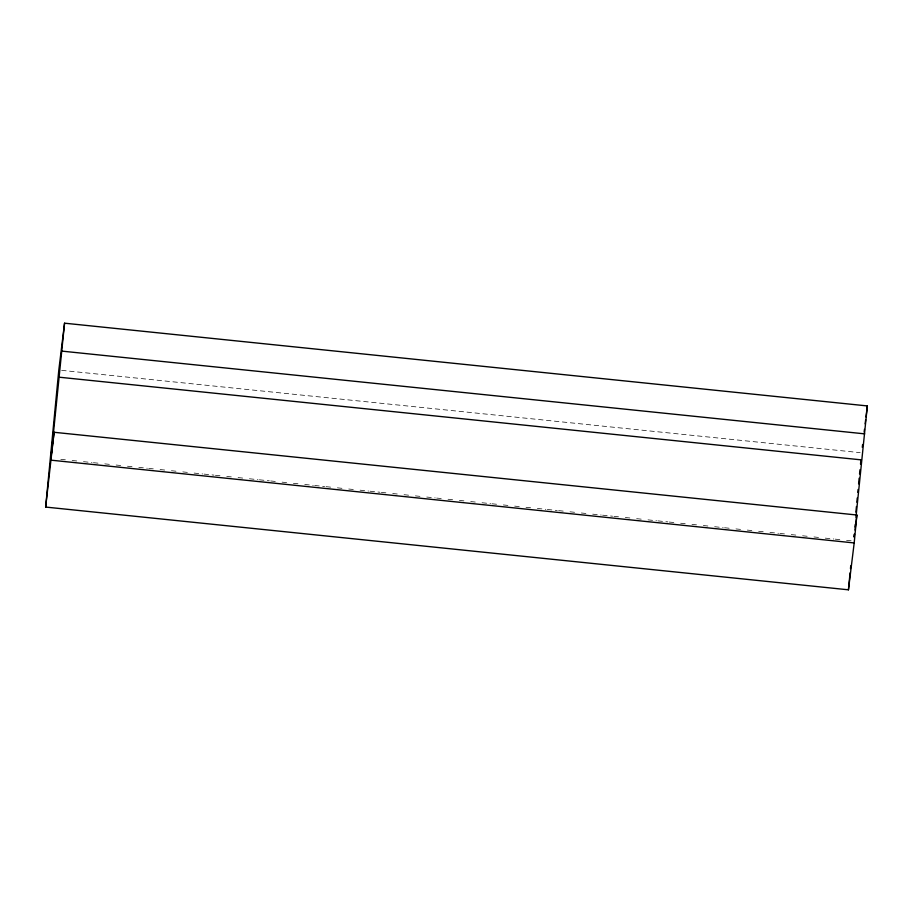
<?xml version="1.0" encoding="UTF-8"?>
<svg xmlns="http://www.w3.org/2000/svg" width="913" height="913" viewBox="0 0 913 913"><rect width="100%" height="100%" fill="white"/><g stroke="black" fill="none" stroke-linecap="round" stroke-linejoin="round"><path stroke-width="0.68" stroke-dasharray="4.57 3.42" d="M61.639 370.347L860.172 452.654M60.817 459.342L66.489 459.924M72.161 460.506L77.833 461.088M83.517 461.681L92.019 462.549M93.446 462.697L99.118 463.279M104.79 463.872L110.462 464.455M116.134 465.037L121.806 465.619M127.478 466.212L133.15 466.794M138.822 467.376L147.335 468.255M148.751 468.403L154.434 468.985M160.106 469.567L165.778 470.161M171.45 470.743L177.122 471.325M182.794 471.907L188.466 472.489M194.138 473.082L202.652 473.961M204.067 474.098L213.996 475.125M215.422 475.274L221.094 475.856M226.766 476.438L232.438 477.031M238.11 477.613L243.782 478.195M249.454 478.777L257.968 479.656M259.383 479.804L269.312 480.831M270.739 480.968L276.411 481.562M282.083 482.144L287.755 482.726M293.427 483.308L299.099 483.901M304.771 484.483L313.285 485.362M314.7 485.499L324.629 486.526M326.055 486.675L331.727 487.257M337.399 487.839L343.071 488.432M348.743 489.014L354.415 489.596M360.087 490.178L368.601 491.057M370.016 491.205L379.945 492.233M381.36 492.369L387.044 492.963M392.716 493.545L398.388 494.127M404.06 494.709L409.732 495.303M415.404 495.885L421.076 496.467M426.748 497.049L435.261 497.927M436.676 498.076L442.36 498.658M448.032 499.251L453.704 499.833M459.376 500.415L465.048 500.997M470.72 501.579L476.392 502.173M482.064 502.755L490.578 503.634M491.993 503.782L497.676 504.364M503.348 504.946L509.02 505.528M514.692 506.122L520.364 506.704M526.036 507.286L531.708 507.868M537.38 508.45L545.894 509.328M547.309 509.477L557.238 510.504M558.665 510.652L564.337 511.234M570.009 511.816L575.681 512.398M581.353 512.992L587.025 513.574M592.697 514.156L601.211 515.035M602.626 515.183L612.555 516.199M613.981 516.347L619.653 516.929M625.325 517.523L630.997 518.105M636.669 518.687L642.341 519.269M648.013 519.862L656.527 520.73M657.942 520.878L667.871 521.905M669.286 522.053L674.969 522.635M680.642 523.217L686.314 523.8M691.986 524.393L697.658 524.975M703.33 525.557L709.002 526.139M714.674 526.733L723.187 527.6M724.602 527.748L730.286 528.342M735.958 528.924L741.63 529.506M747.302 530.088L752.974 530.67M758.646 531.263L764.318 531.845M769.99 532.427L778.504 533.306M779.919 533.454L785.602 534.037M791.274 534.619L796.946 535.212M802.618 535.794L808.29 536.376M813.962 536.958L819.634 537.552M825.306 538.134L833.82 539.012M835.235 539.149L840.907 539.743M846.591 540.325L852.263 540.907"/><path stroke-width="1.37" d="M64.561 323.191L50.888 458.315L54.084 432.283L856.873 515.012L854.191 542.938L848.439 589.809L45.65 507.069L58.809 370.062L64.561 323.191L867.35 405.931L855.96 517.26M45.65 507.069L54.084 432.283M848.439 589.809L850.071 572.862M850.471 568.628L850.745 565.798M855.903 512.125L856.44 506.475M856.851 502.23L857.25 497.996M857.798 492.347L858.072 489.516M858.608 483.867L859.156 478.218M859.555 473.984L859.966 469.75M860.514 464.101L860.913 459.855M854.077 536.855L854.351 534.059M855.025 527.063L855.287 524.267M862.271 447.279L862.614 444.528M864.132 432.123L864.474 429.361M865.147 423.849L865.661 419.718M865.992 416.956L867.35 405.931M854.18 536.947L854.522 534.208M855.025 530.088L856.873 515.012M61.879 351.117L864.668 433.858M58.683 377.149L861.473 459.89M51.402 460.209L854.191 542.938"/></g></svg>
